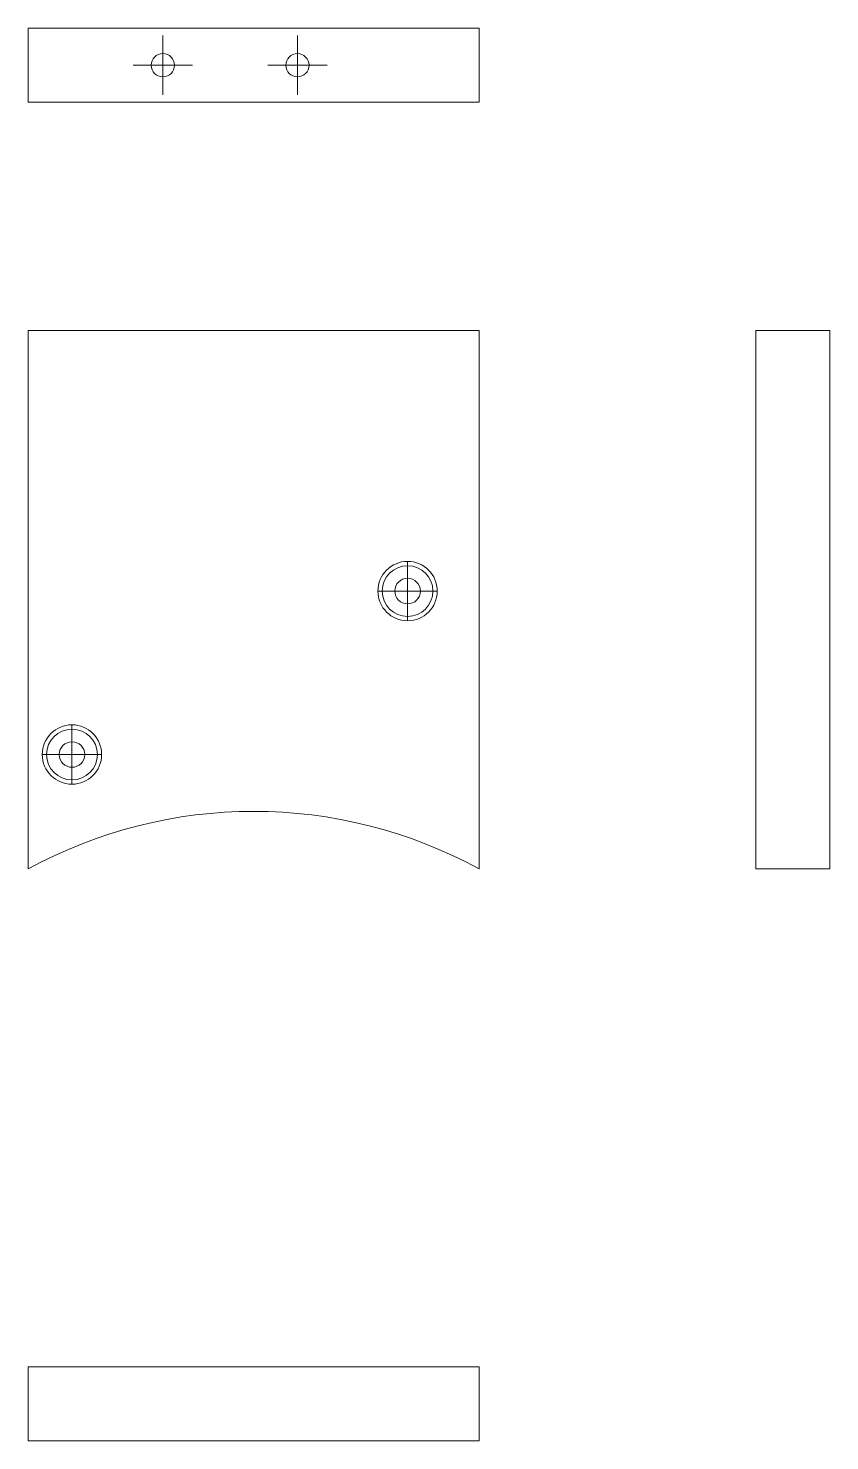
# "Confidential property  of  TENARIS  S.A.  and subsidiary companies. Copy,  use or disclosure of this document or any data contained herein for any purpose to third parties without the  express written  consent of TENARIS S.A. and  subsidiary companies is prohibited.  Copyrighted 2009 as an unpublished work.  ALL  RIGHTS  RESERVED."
# Model space of a CAD drawing. Header units: millimetres. Extents: x 347 to 1094, y 752 to 999.
# Drawn here: x 347 to 466.1, y 788.8 to 998.6 of the extents above.
import ezdxf

# ---------------------------------------------------------------- set-up
doc = ezdxf.new("R2010")
doc.units = ezdxf.units.MM

# ---------------------------------------------------------------- blocks, each defined once
blk = doc.blocks.new('SW_CENTERMARKSYMBOL_0')
at = {"color": 0, "linetype": 'Continuous', "lineweight": 0}
for p, q in [((0, 5), (0, 8.7973)), ((0, 0), (0, 5)), ((-5, 0), (-8.7973, 0)), ((0, 0), (-5, 0)), ((0, 0), (0, -5)), ((0, 0), (5, 0)), ((5, 0), (8.7973, 0)), ((0, -5), (0, -8.7973))]:
    blk.add_line(p, q, dxfattribs=at)
blk = doc.blocks.new('SW_CENTERMARKSYMBOL_1')
at = {"color": 0, "linetype": 'Continuous', "lineweight": 0}
for p, q in [((0, 5), (0, 8.7973)), ((0, 0), (0, 5)), ((-5, 0), (-8.7973, 0)), ((0, 0), (-5, 0)), ((0, 0), (0, -5)), ((0, 0), (5, 0)), ((5, 0), (8.7973, 0)), ((0, -5), (0, -8.7973))]:
    blk.add_line(p, q, dxfattribs=at)
blk = doc.blocks.new('SW_CENTERMARKSYMBOL_2')
at = {"color": 0, "linetype": 'Continuous', "lineweight": 0}
for p, q in [((0, 5), (0, 8.7973)), ((0, 0), (0, 5)), ((-5, 0), (-8.7973, 0)), ((0, 0), (-5, 0)), ((0, 0), (0, -5)), ((0, 0), (5, 0)), ((5, 0), (8.7973, 0)), ((0, -5), (0, -8.7973))]:
    blk.add_line(p, q, dxfattribs=at)
blk = doc.blocks.new('SW_CENTERMARKSYMBOL_3')
at = {"color": 0, "linetype": 'Continuous', "lineweight": 0}
for p, q in [((0, 5), (0, 8.7973)), ((0, 0), (0, 5)), ((-5, 0), (-8.7973, 0)), ((0, 0), (-5, 0)), ((0, 0), (0, -5)), ((0, 0), (5, 0)), ((5, 0), (8.7973, 0)), ((0, -5), (0, -8.7973))]:
    blk.add_line(p, q, dxfattribs=at)

msp = doc.modelspace()

# ---------------------------------------------------------------- linework, layer by layer
at = {"color": 7, "linetype": 'Continuous', "lineweight": 15}
for p, q in [((347.02, 998.65), (347.02, 987.65)), ((414.02, 998.65), (347.02, 998.65)), ((414.02, 998.65), (414.02, 987.65)), ((414.02, 987.65), (347.02, 987.65)), ((414.02, 953.77), (347.02, 953.77)), ((347.02, 953.77), (347.02, 873.77)), ((414.02, 873.77), (414.02, 953.77)), ((466.12, 953.77), (455.12, 953.77)), ((455.12, 873.77), (455.12, 953.77)), ((466.12, 873.77), (466.12, 953.77)), ((466.12, 873.77), (455.12, 873.77)), ((347.02, 788.85), (347.02, 799.85)), ((347.02, 799.85), (414.02, 799.85)), ((414.02, 788.85), (414.02, 799.85)), ((347.02, 788.85), (414.02, 788.85))]:
    msp.add_line(p, q, dxfattribs=at)
for centre, radius in [((367.02, 993.15), 1.73), ((387.02, 993.15), 1.73), ((403.39, 915.05), 4.41), ((403.39, 915.05), 3.77), ((403.39, 915.05), 1.9), ((353.52, 890.77), 4.41), ((353.52, 890.77), 3.77), ((353.52, 890.77), 1.9)]:
    msp.add_circle(centre, radius, dxfattribs=at)
msp.add_arc((380.52, 812.48), 69.85, 61.3408, 118.6592, dxfattribs=at)
at = {"color": 7, "linetype": 'Continuous'}
for p in [(403.39, 915.05), (353.52, 890.77)]:
    msp.add_point(p, dxfattribs=at)

# ---------------------------------------------------------------- block references
at = {"color": 7, "linetype": 'Continuous', "lineweight": 0, "xscale": 0.5, "yscale": 0.5, "zscale": 0.5}
for name, p in [('SW_CENTERMARKSYMBOL_2', (367.02, 993.15)), ('SW_CENTERMARKSYMBOL_3', (387.02, 993.15)), ('SW_CENTERMARKSYMBOL_0', (403.39, 915.05)), ('SW_CENTERMARKSYMBOL_1', (353.52, 890.77))]:
    msp.add_blockref(name, p, dxfattribs=at)

doc.saveas('drawing.dxf')
